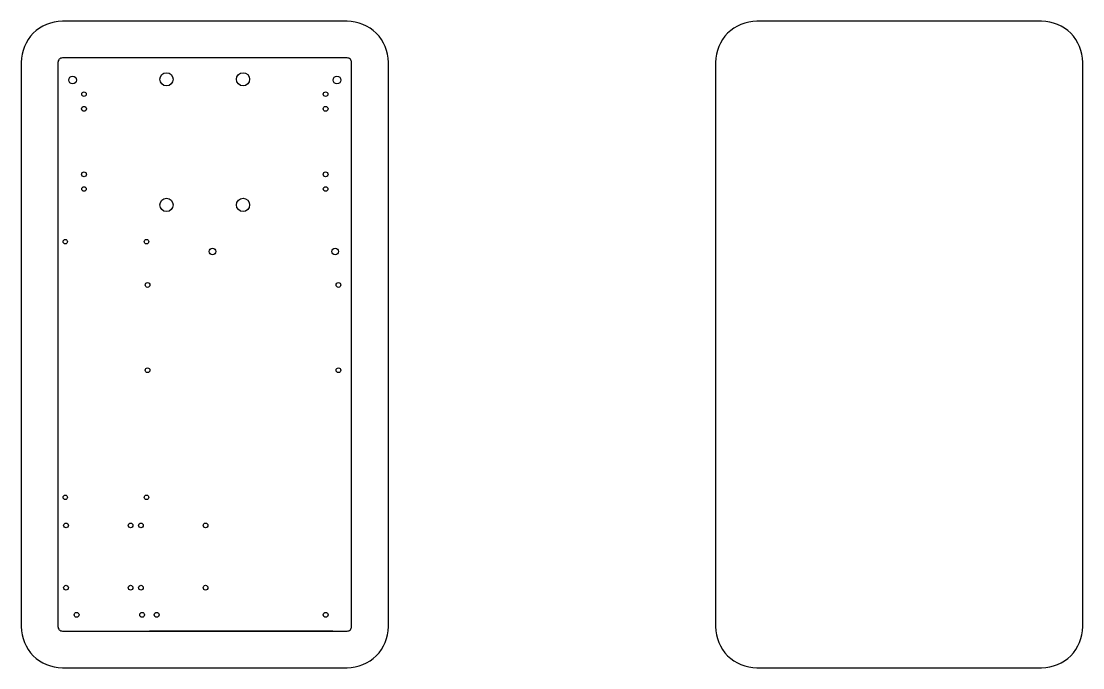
# Model space of a CAD drawing. Header units: inches. Extents: x 263 to 986, y -25 to 415.
import ezdxf

# ---------------------------------------------------------------- set-up
doc = ezdxf.new("R2010")
doc.units = ezdxf.units.IN
doc.header["$MEASUREMENT"] = 0

msp = doc.modelspace()

# ---------------------------------------------------------------- linework, layer by layer
for p in [(295.6, 0), (475.1, 0)]:
    msp.add_line(p, (350.1, 0))
for points in [[(290.85, -25), (484.85, -25, 0.414214), (512.85, 3), (512.85, 387, 0.414214), (484.85, 415), (290.85, 415, 0.414214), (262.85, 387), (262.85, 3, 0.414214)], [(763.67, -25), (957.67, -25, 0.414214), (985.67, 3), (985.67, 387, 0.414214), (957.67, 415), (763.67, 415, 0.414214), (735.67, 387), (735.67, 3, 0.414214)], [(290.85, 0), (484.85, 0, 0.414214), (487.85, 3), (487.85, 387, 0.414214), (484.85, 390), (290.85, 390, 0.414214), (287.85, 387), (287.85, 3, 0.414214)]]:
    msp.add_lwpolyline(points, format="xyb", close=True)
for centre, radius in [((297.85, 375), 2.6), ((361.8, 375.5), 4.5), ((413.9, 375.5), 4.5), ((477.85, 375), 2.6), ((305.6, 365.35), 1.55), ((470.1, 365.35), 1.55), ((305.6, 355.4), 1.65), ((470.1, 355.4), 1.65), ((305.6, 310.8), 1.65), ((470.1, 310.8), 1.65), ((305.6, 300.85), 1.55), ((470.1, 300.85), 1.55), ((361.8, 290), 4.5), ((413.9, 290), 4.5), ((292.85, 265), 1.5), ((348.15, 265), 1.5), ((393.1, 258.25), 2.25), ((476.6, 258.25), 2.25), ((348.85, 235.5), 1.6), ((478.85, 235.5), 1.6), ((348.85, 177.5), 1.6), ((478.85, 177.5), 1.6), ((292.85, 91), 1.5), ((348.15, 91), 1.5), ((293.35, 71.9), 1.6), ((293.35, 71.9), 1.6), ((337.35, 71.9), 1.6), ((344.35, 71.9), 1.6), ((344.35, 71.9), 1.6), ((388.35, 71.9), 1.6), ((293.35, 29.5), 1.6), ((337.35, 29.5), 1.6), ((344.35, 29.5), 1.6), ((388.35, 29.5), 1.6), ((300.55, 11), 1.65), ((345.15, 11), 1.65), ((355.05, 11), 1.65), ((470.15, 11), 1.65)]:
    msp.add_circle(centre, radius)

doc.saveas('drawing.dxf')
